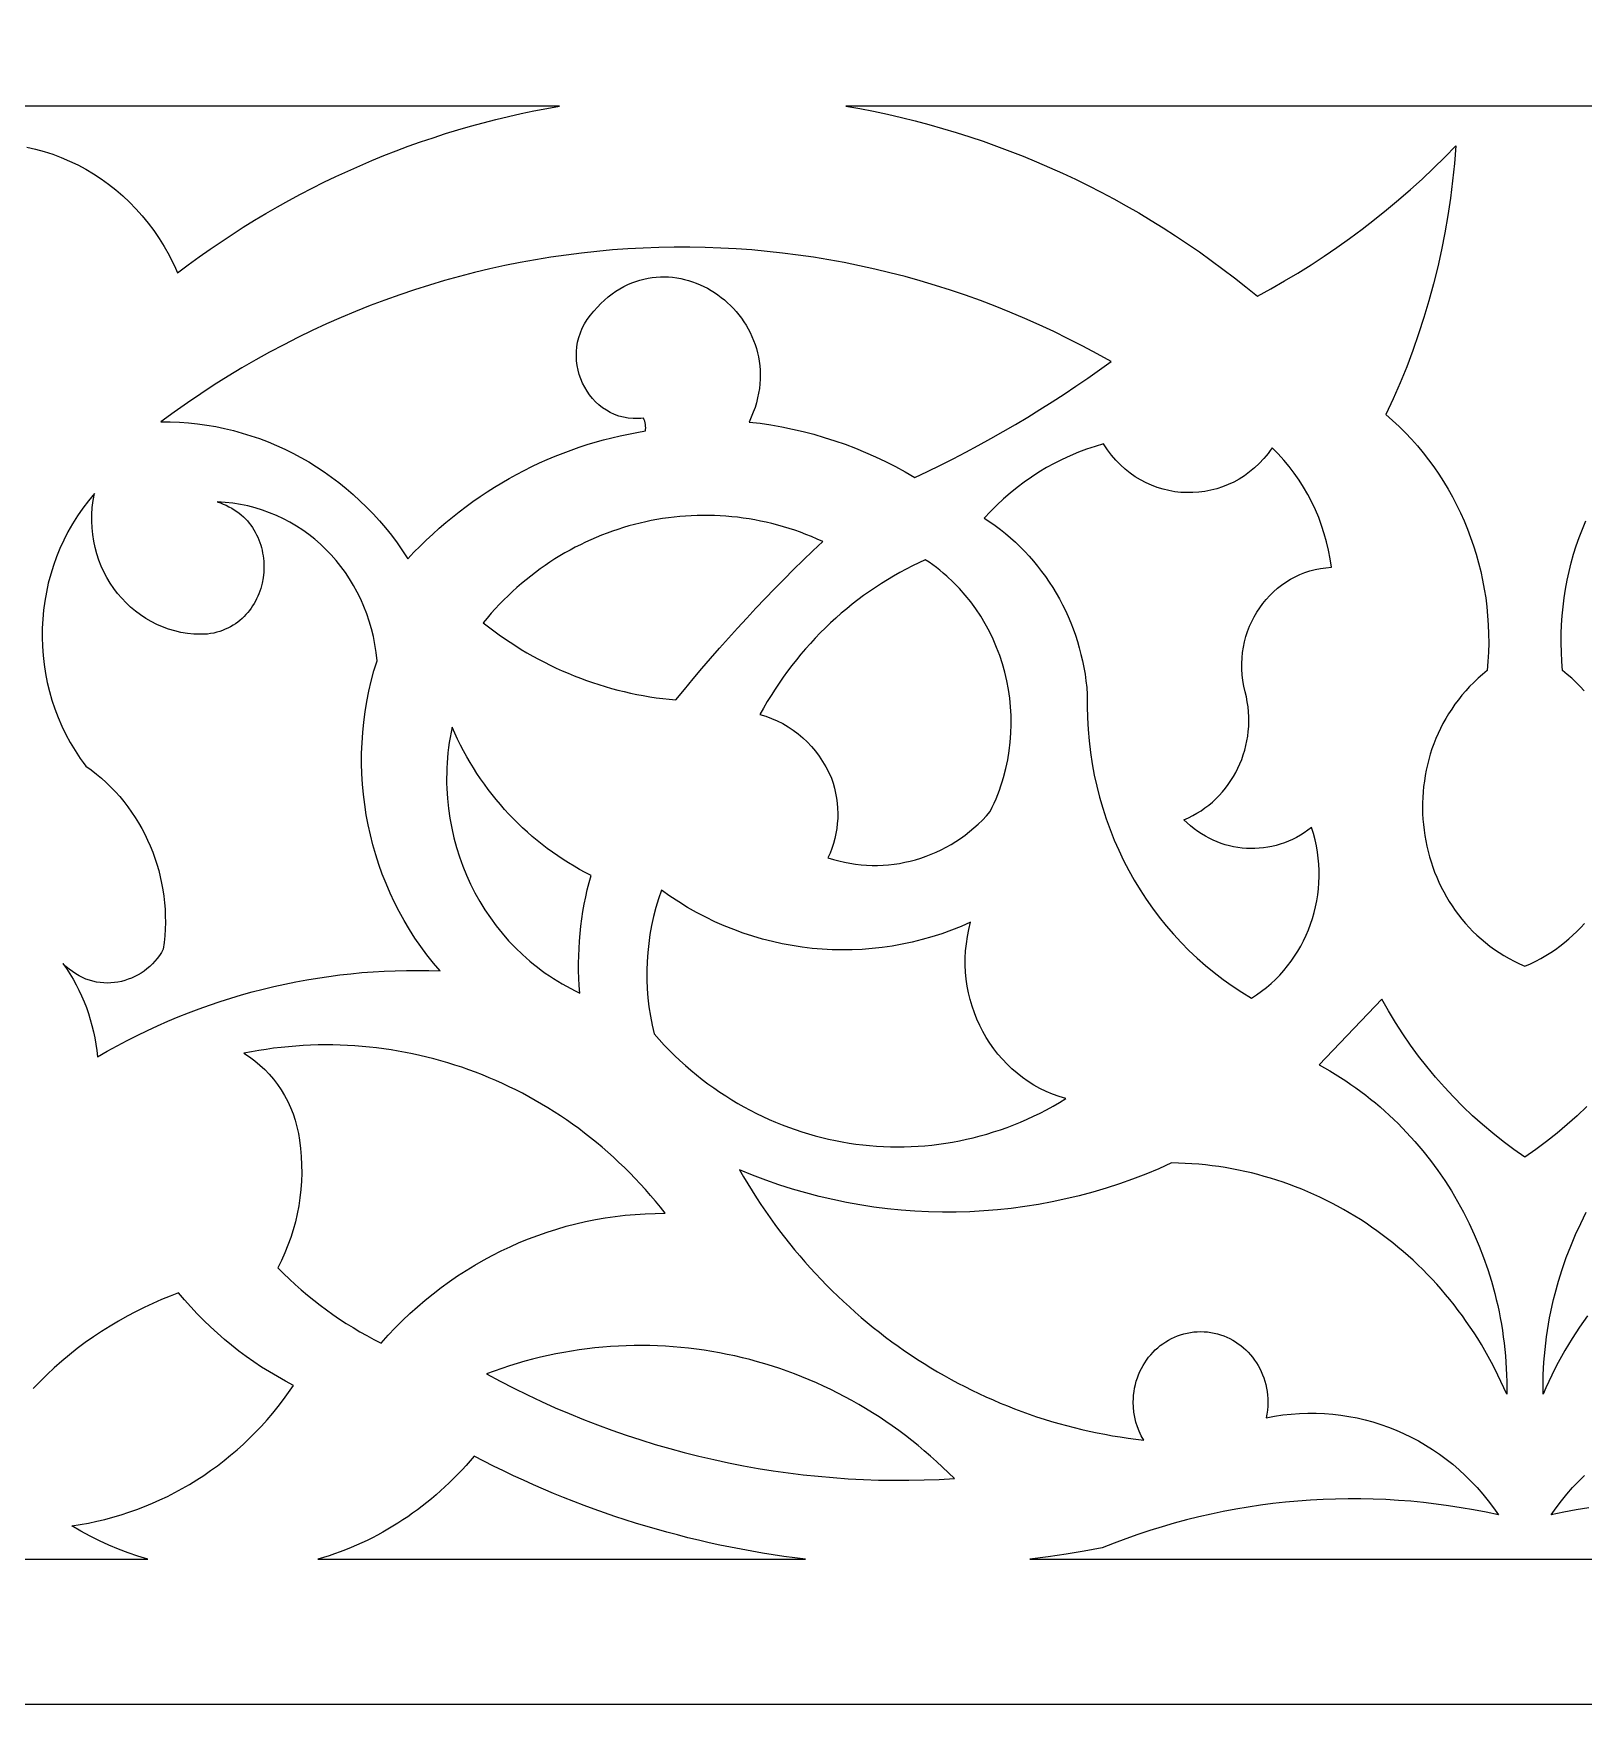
# Model space of a CAD drawing. Extents: x -1429 to -724, y 80 to 630.
# Drawn here: x -1016.9 to -963.6, y 144.7 to 202.2 of the extents above; entities that cross this region are included whole.
import ezdxf

# ---------------------------------------------------------------- set-up
doc = ezdxf.new("R2010")
doc.units = 0
doc.layers.add('LAYER_1', color=18, linetype='CONTINUOUS')

msp = doc.modelspace()

# ---------------------------------------------------------------- linework, layer by layer
at = {"layer": 'LAYER_1'}
for points in [[(-784.299, 144.673), (-1369.299, 144.673), (-1369.299, 569.673), (-994.512, 569.673), (-784.299, 409.912)], [(-994.878, 194.818), (-995.411, 194.809), (-995.943, 194.789), (-996.475, 194.76), (-997.007, 194.722), (-997.538, 194.674), (-998.068, 194.616), (-998.597, 194.549), (-999.125, 194.472), (-999.652, 194.386), (-1000.178, 194.29), (-1000.703, 194.184), (-1001.225, 194.069), (-1001.746, 193.945), (-1002.266, 193.81), (-1002.783, 193.667), (-1003.299, 193.514), (-1003.812, 193.351), (-1004.323, 193.179), (-1004.832, 192.997), (-1005.338, 192.806), (-1005.841, 192.606), (-1006.342, 192.396), (-1006.84, 192.176), (-1007.334, 191.947), (-1007.826, 191.709), (-1008.314, 191.461), (-1008.8, 191.204), (-1009.281, 190.938), (-1009.759, 190.662), (-1010.233, 190.376), (-1010.704, 190.081), (-1011.17, 189.777), (-1011.632, 189.464), (-1012.09, 189.141), (-1012.544, 188.808), (-1012.225, 188.807), (-1011.907, 188.794), (-1011.592, 188.772), (-1011.278, 188.739), (-1010.966, 188.696), (-1010.656, 188.643), (-1010.349, 188.579), (-1010.044, 188.507), (-1009.742, 188.424), (-1009.444, 188.332), (-1009.148, 188.23), (-1008.856, 188.119), (-1008.568, 187.999), (-1008.283, 187.87), (-1008.002, 187.731), (-1007.726, 187.584), (-1007.454, 187.427), (-1007.187, 187.262), (-1006.924, 187.089), (-1006.667, 186.907), (-1006.415, 186.716), (-1006.168, 186.518), (-1005.927, 186.311), (-1005.692, 186.096), (-1005.462, 185.873), (-1005.239, 185.642), (-1005.023, 185.404), (-1004.813, 185.158), (-1004.61, 184.904), (-1004.414, 184.643), (-1004.225, 184.375), (-1004.043, 184.099), (-1003.836, 184.319), (-1003.624, 184.533), (-1003.409, 184.743), (-1003.19, 184.948), (-1002.968, 185.147), (-1002.742, 185.342), (-1002.512, 185.532), (-1002.279, 185.716), (-1002.043, 185.895), (-1001.803, 186.069), (-1001.56, 186.238), (-1001.314, 186.402), (-1001.066, 186.56), (-1000.814, 186.713), (-1000.559, 186.86), (-1000.302, 187.002), (-1000.041, 187.138), (-999.779, 187.269), (-999.513, 187.395), (-999.246, 187.514), (-998.976, 187.628), (-998.703, 187.736), (-998.429, 187.839), (-998.152, 187.935), (-997.873, 188.026), (-997.593, 188.111), (-997.31, 188.19), (-997.026, 188.263), (-996.74, 188.33), (-996.452, 188.39), (-996.163, 188.445), (-995.872, 188.494), (-995.863, 188.55), (-995.859, 188.607), (-995.861, 188.664), (-995.866, 188.72), (-995.877, 188.776), (-995.892, 188.83), (-995.912, 188.883), (-995.937, 188.935), (-996.027, 188.925), (-996.116, 188.92), (-996.291, 188.921), (-996.46, 188.936), (-996.623, 188.965), (-996.781, 189.007), (-996.932, 189.062), (-997.077, 189.128), (-997.214, 189.205), (-997.345, 189.293), (-997.468, 189.39), (-997.583, 189.497), (-997.691, 189.612), (-997.789, 189.734), (-997.879, 189.863), (-997.96, 189.999), (-998.032, 190.14), (-998.093, 190.287), (-998.145, 190.437), (-998.187, 190.591), (-998.217, 190.749), (-998.237, 190.908), (-998.246, 191.069), (-998.243, 191.231), (-998.228, 191.393), (-998.201, 191.554), (-998.161, 191.715), (-998.108, 191.873), (-998.043, 192.029), (-997.963, 192.182), (-997.871, 192.332), (-997.763, 192.476), (-997.642, 192.616), (-997.522, 192.752), (-997.399, 192.879), (-997.274, 192.997), (-997.146, 193.107), (-997.016, 193.208), (-996.884, 193.301), (-996.75, 193.385), (-996.615, 193.461), (-996.478, 193.529), (-996.34, 193.589), (-996.201, 193.641), (-996.061, 193.686), (-995.92, 193.723), (-995.779, 193.753), (-995.638, 193.775), (-995.496, 193.79), (-995.355, 193.799), (-995.214, 193.8), (-995.073, 193.795), (-994.933, 193.783), (-994.794, 193.765), (-994.656, 193.74), (-994.519, 193.709), (-994.384, 193.673), (-994.25, 193.63), (-994.118, 193.582), (-993.988, 193.527), (-993.86, 193.468), (-993.734, 193.403), (-993.611, 193.333), (-993.491, 193.258), (-993.374, 193.177), (-993.26, 193.092), (-993.149, 193.003), (-993.041, 192.908), (-992.938, 192.81), (-992.838, 192.707), (-992.742, 192.6), (-992.651, 192.488), (-992.564, 192.373), (-992.481, 192.255), (-992.404, 192.132), (-992.331, 192.007), (-992.264, 191.877), (-992.202, 191.745), (-992.145, 191.61), (-992.095, 191.471), (-992.05, 191.33), (-992.012, 191.186), (-991.979, 191.04), (-991.954, 190.892), (-991.935, 190.741), (-991.923, 190.588), (-991.918, 190.432), (-991.92, 190.276), (-991.93, 190.117), (-991.948, 189.957), (-991.973, 189.795), (-992.007, 189.632), (-992.048, 189.468), (-992.098, 189.303), (-992.157, 189.137), (-992.225, 188.97), (-992.301, 188.803), (-991.926, 188.758), (-991.552, 188.703), (-991.18, 188.637), (-990.811, 188.562), (-990.443, 188.476), (-990.078, 188.381), (-989.716, 188.275), (-989.356, 188.16), (-988.999, 188.036), (-988.646, 187.901), (-988.296, 187.757), (-987.949, 187.603), (-987.606, 187.44), (-987.267, 187.267), (-986.932, 187.085), (-986.601, 186.893), (-986.158, 187.103), (-985.718, 187.319), (-985.281, 187.54), (-984.846, 187.766), (-984.414, 187.997), (-983.984, 188.233), (-983.557, 188.475), (-983.133, 188.722), (-982.711, 188.974), (-982.293, 189.231), (-981.877, 189.494), (-981.464, 189.761), (-981.054, 190.033), (-980.647, 190.311), (-980.243, 190.593), (-979.842, 190.881), (-980.33, 191.154), (-980.822, 191.416), (-981.317, 191.669), (-981.815, 191.912), (-982.315, 192.146), (-982.819, 192.369), (-983.325, 192.583), (-983.833, 192.786), (-984.344, 192.981), (-984.858, 193.165), (-985.373, 193.339), (-985.89, 193.504), (-986.41, 193.659), (-986.931, 193.804), (-987.454, 193.94), (-987.978, 194.066), (-988.504, 194.182), (-989.031, 194.288), (-989.559, 194.385), (-990.088, 194.471), (-990.618, 194.549), (-991.149, 194.616), (-991.681, 194.674), (-992.213, 194.722), (-992.746, 194.761), (-993.278, 194.79), (-993.811, 194.809), (-994.345, 194.818)], [(-980.397, 187.963), (-980.686, 187.866), (-980.971, 187.76), (-981.252, 187.643), (-981.528, 187.516), (-981.8, 187.379), (-982.067, 187.232), (-982.329, 187.075), (-982.585, 186.91), (-982.836, 186.734), (-983.081, 186.55), (-983.32, 186.356), (-983.552, 186.154), (-983.778, 185.943), (-983.998, 185.723), (-984.21, 185.495), (-984.02, 185.37), (-983.835, 185.24), (-983.654, 185.105), (-983.477, 184.964), (-983.305, 184.818), (-983.138, 184.667), (-982.975, 184.512), (-982.817, 184.351), (-982.664, 184.186), (-982.516, 184.017), (-982.373, 183.843), (-982.235, 183.665), (-982.102, 183.483), (-981.975, 183.298), (-981.852, 183.108), (-981.736, 182.915), (-981.624, 182.718), (-981.518, 182.517), (-981.418, 182.314), (-981.324, 182.107), (-981.235, 181.898), (-981.152, 181.685), (-981.075, 181.47), (-981.004, 181.252), (-980.94, 181.031), (-980.881, 180.809), (-980.828, 180.584), (-980.782, 180.357), (-980.743, 180.128), (-980.709, 179.897), (-980.683, 179.664), (-980.663, 179.43), (-980.668, 179.026), (-980.66, 178.624), (-980.639, 178.225), (-980.605, 177.828), (-980.558, 177.434), (-980.498, 177.043), (-980.426, 176.655), (-980.341, 176.271), (-980.244, 175.892), (-980.135, 175.517), (-980.015, 175.146), (-979.882, 174.78), (-979.738, 174.42), (-979.582, 174.066), (-979.416, 173.717), (-979.238, 173.374), (-979.049, 173.038), (-978.849, 172.709), (-978.639, 172.387), (-978.419, 172.072), (-978.188, 171.765), (-977.947, 171.466), (-977.696, 171.176), (-977.435, 170.894), (-977.165, 170.621), (-976.885, 170.357), (-976.596, 170.102), (-976.298, 169.858), (-975.991, 169.623), (-975.675, 169.399), (-975.351, 169.186), (-975.018, 168.984), (-974.839, 169.099), (-974.667, 169.22), (-974.501, 169.349), (-974.342, 169.484), (-974.189, 169.626), (-974.044, 169.774), (-973.905, 169.927), (-973.773, 170.087), (-973.648, 170.251), (-973.53, 170.42), (-973.42, 170.595), (-973.316, 170.773), (-973.221, 170.956), (-973.133, 171.143), (-973.052, 171.333), (-972.979, 171.526), (-972.914, 171.723), (-972.857, 171.922), (-972.808, 172.124), (-972.767, 172.328), (-972.734, 172.534), (-972.71, 172.742), (-972.694, 172.951), (-972.687, 173.161), (-972.688, 173.372), (-972.698, 173.584), (-972.716, 173.796), (-972.744, 174.008), (-972.78, 174.219), (-972.826, 174.43), (-972.881, 174.64), (-972.945, 174.85), (-973.071, 174.754), (-973.2, 174.665), (-973.332, 174.582), (-973.466, 174.507), (-973.603, 174.439), (-973.741, 174.377), (-973.881, 174.322), (-974.023, 174.274), (-974.167, 174.233), (-974.311, 174.198), (-974.457, 174.17), (-974.603, 174.149), (-974.75, 174.135), (-974.896, 174.127), (-975.044, 174.126), (-975.19, 174.132), (-975.337, 174.144), (-975.483, 174.163), (-975.628, 174.189), (-975.772, 174.221), (-975.915, 174.26), (-976.056, 174.305), (-976.196, 174.357), (-976.334, 174.416), (-976.469, 174.481), (-976.602, 174.553), (-976.733, 174.631), (-976.861, 174.716), (-976.986, 174.807), (-977.108, 174.905), (-977.226, 175.009), (-977.34, 175.12), (-977.186, 175.187), (-977.036, 175.261), (-976.89, 175.342), (-976.75, 175.429), (-976.614, 175.523), (-976.483, 175.622), (-976.358, 175.728), (-976.238, 175.838), (-976.123, 175.954), (-976.014, 176.075), (-975.91, 176.201), (-975.812, 176.331), (-975.72, 176.465), (-975.633, 176.604), (-975.553, 176.746), (-975.479, 176.892), (-975.412, 177.041), (-975.35, 177.194), (-975.296, 177.349), (-975.248, 177.507), (-975.206, 177.667), (-975.172, 177.829), (-975.144, 177.993), (-975.124, 178.159), (-975.111, 178.326), (-975.105, 178.495), (-975.106, 178.664), (-975.116, 178.835), (-975.132, 179.005), (-975.157, 179.176), (-975.189, 179.347), (-975.23, 179.517), (-975.276, 179.714), (-975.311, 179.911), (-975.334, 180.106), (-975.346, 180.301), (-975.348, 180.494), (-975.339, 180.685), (-975.32, 180.874), (-975.291, 181.06), (-975.252, 181.244), (-975.204, 181.424), (-975.147, 181.6), (-975.08, 181.773), (-975.005, 181.941), (-974.921, 182.104), (-974.83, 182.262), (-974.73, 182.414), (-974.622, 182.561), (-974.507, 182.701), (-974.385, 182.835), (-974.256, 182.962), (-974.12, 183.081), (-973.978, 183.193), (-973.83, 183.296), (-973.676, 183.392), (-973.516, 183.478), (-973.35, 183.555), (-973.18, 183.623), (-973.004, 183.681), (-972.824, 183.728), (-972.64, 183.765), (-972.451, 183.791), (-972.259, 183.805), (-972.304, 184.099), (-972.36, 184.391), (-972.429, 184.678), (-972.509, 184.961), (-972.6, 185.24), (-972.702, 185.515), (-972.816, 185.784), (-972.94, 186.048), (-973.075, 186.305), (-973.22, 186.557), (-973.376, 186.802), (-973.542, 187.041), (-973.717, 187.272), (-973.903, 187.495), (-974.098, 187.71), (-974.302, 187.917), (-974.37, 187.819), (-974.441, 187.725), (-974.514, 187.634), (-974.589, 187.546), (-974.745, 187.379), (-974.909, 187.226), (-975.079, 187.085), (-975.256, 186.956), (-975.438, 186.841), (-975.625, 186.738), (-975.817, 186.648), (-976.013, 186.571), (-976.212, 186.506), (-976.414, 186.454), (-976.618, 186.414), (-976.823, 186.388), (-977.03, 186.373), (-977.236, 186.372), (-977.443, 186.383), (-977.648, 186.406), (-977.853, 186.442), (-978.055, 186.491), (-978.254, 186.552), (-978.45, 186.626), (-978.643, 186.712), (-978.831, 186.811), (-979.014, 186.922), (-979.191, 187.046), (-979.362, 187.182), (-979.527, 187.33), (-979.684, 187.491), (-979.833, 187.665), (-979.973, 187.85), (-980.04, 187.948), (-980.105, 188.049)], [(-1014.933, 186.217), (-1015.035, 186.091), (-1015.231, 185.834), (-1015.413, 185.57), (-1015.583, 185.299), (-1015.74, 185.022), (-1015.885, 184.739), (-1016.017, 184.452), (-1016.136, 184.159), (-1016.242, 183.863), (-1016.335, 183.563), (-1016.416, 183.259), (-1016.484, 182.953), (-1016.538, 182.644), (-1016.581, 182.334), (-1016.61, 182.022), (-1016.626, 181.709), (-1016.629, 181.396), (-1016.62, 181.082), (-1016.598, 180.77), (-1016.562, 180.458), (-1016.514, 180.148), (-1016.453, 179.839), (-1016.378, 179.533), (-1016.291, 179.23), (-1016.191, 178.93), (-1016.078, 178.634), (-1015.951, 178.342), (-1015.812, 178.054), (-1015.659, 177.772), (-1015.494, 177.496), (-1015.315, 177.226), (-1015.221, 177.093), (-1015.123, 176.962), (-1014.939, 176.83), (-1014.761, 176.691), (-1014.589, 176.547), (-1014.422, 176.396), (-1014.261, 176.24), (-1014.107, 176.079), (-1013.958, 175.913), (-1013.816, 175.741), (-1013.68, 175.565), (-1013.55, 175.384), (-1013.426, 175.199), (-1013.31, 175.01), (-1013.199, 174.817), (-1013.096, 174.62), (-1012.999, 174.419), (-1012.909, 174.215), (-1012.825, 174.008), (-1012.749, 173.798), (-1012.68, 173.586), (-1012.618, 173.371), (-1012.563, 173.153), (-1012.516, 172.934), (-1012.475, 172.712), (-1012.443, 172.489), (-1012.418, 172.264), (-1012.4, 172.038), (-1012.39, 171.811), (-1012.388, 171.583), (-1012.394, 171.354), (-1012.407, 171.125), (-1012.429, 170.896), (-1012.459, 170.666), (-1012.523, 170.554), (-1012.593, 170.447), (-1012.669, 170.345), (-1012.75, 170.248), (-1012.836, 170.156), (-1012.926, 170.07), (-1013.021, 169.989), (-1013.12, 169.913), (-1013.222, 169.844), (-1013.328, 169.78), (-1013.437, 169.723), (-1013.549, 169.672), (-1013.664, 169.627), (-1013.78, 169.589), (-1013.899, 169.557), (-1014.019, 169.532), (-1014.14, 169.514), (-1014.262, 169.503), (-1014.386, 169.5), (-1014.509, 169.503), (-1014.633, 169.515), (-1014.756, 169.534), (-1014.879, 169.56), (-1015.001, 169.595), (-1015.122, 169.638), (-1015.242, 169.688), (-1015.36, 169.748), (-1015.475, 169.815), (-1015.589, 169.892), (-1015.7, 169.977), (-1015.808, 170.071), (-1015.913, 170.174), (-1015.79, 169.997), (-1015.673, 169.816), (-1015.563, 169.631), (-1015.459, 169.442), (-1015.361, 169.25), (-1015.27, 169.054), (-1015.186, 168.856), (-1015.107, 168.655), (-1015.036, 168.45), (-1014.971, 168.244), (-1014.914, 168.035), (-1014.863, 167.824), (-1014.818, 167.611), (-1014.781, 167.396), (-1014.751, 167.179), (-1014.729, 166.962), (-1014.39, 167.155), (-1014.048, 167.343), (-1013.704, 167.524), (-1013.357, 167.699), (-1013.008, 167.867), (-1012.656, 168.029), (-1012.303, 168.185), (-1011.946, 168.334), (-1011.588, 168.476), (-1011.227, 168.612), (-1010.865, 168.742), (-1010.501, 168.865), (-1010.134, 168.981), (-1009.766, 169.091), (-1009.397, 169.194), (-1009.025, 169.29), (-1008.653, 169.38), (-1008.278, 169.463), (-1007.903, 169.54), (-1007.526, 169.609), (-1007.148, 169.672), (-1006.769, 169.729), (-1006.389, 169.778), (-1006.008, 169.821), (-1005.626, 169.857), (-1005.243, 169.886), (-1004.86, 169.908), (-1004.476, 169.923), (-1004.091, 169.932), (-1003.706, 169.933), (-1003.321, 169.928), (-1002.935, 169.915), (-1003.167, 170.188), (-1003.388, 170.468), (-1003.6, 170.755), (-1003.801, 171.048), (-1003.993, 171.346), (-1004.174, 171.651), (-1004.345, 171.96), (-1004.505, 172.275), (-1004.655, 172.595), (-1004.795, 172.919), (-1004.924, 173.247), (-1005.043, 173.579), (-1005.151, 173.915), (-1005.248, 174.254), (-1005.335, 174.596), (-1005.411, 174.94), (-1005.475, 175.288), (-1005.53, 175.637), (-1005.573, 175.988), (-1005.605, 176.341), (-1005.626, 176.695), (-1005.635, 177.05), (-1005.634, 177.406), (-1005.621, 177.762), (-1005.597, 178.118), (-1005.562, 178.474), (-1005.515, 178.829), (-1005.456, 179.184), (-1005.386, 179.538), (-1005.305, 179.89), (-1005.212, 180.241), (-1005.106, 180.589), (-1005.136, 180.87), (-1005.178, 181.147), (-1005.231, 181.42), (-1005.296, 181.687), (-1005.372, 181.95), (-1005.459, 182.207), (-1005.557, 182.459), (-1005.665, 182.704), (-1005.783, 182.943), (-1005.911, 183.176), (-1006.048, 183.402), (-1006.194, 183.62), (-1006.35, 183.832), (-1006.514, 184.035), (-1006.686, 184.231), (-1006.866, 184.418), (-1007.054, 184.597), (-1007.25, 184.767), (-1007.452, 184.928), (-1007.662, 185.079), (-1007.878, 185.22), (-1008.1, 185.352), (-1008.328, 185.473), (-1008.562, 185.584), (-1008.802, 185.683), (-1009.046, 185.772), (-1009.295, 185.849), (-1009.549, 185.915), (-1009.807, 185.968), (-1010.069, 186.009), (-1010.335, 186.037), (-1010.604, 186.053), (-1010.497, 186.018), (-1010.394, 185.979), (-1010.294, 185.936), (-1010.199, 185.89), (-1010.107, 185.84), (-1010.019, 185.786), (-1009.935, 185.729), (-1009.854, 185.669), (-1009.777, 185.606), (-1009.704, 185.54), (-1009.634, 185.471), (-1009.568, 185.4), (-1009.506, 185.326), (-1009.447, 185.25), (-1009.392, 185.171), (-1009.341, 185.091), (-1009.293, 185.008), (-1009.249, 184.924), (-1009.209, 184.838), (-1009.172, 184.75), (-1009.139, 184.662), (-1009.109, 184.571), (-1009.083, 184.48), (-1009.06, 184.388), (-1009.041, 184.295), (-1009.025, 184.201), (-1009.005, 184.013), (-1008.998, 183.823), (-1009.005, 183.633), (-1009.026, 183.444), (-1009.061, 183.257), (-1009.109, 183.074), (-1009.139, 182.984), (-1009.171, 182.896), (-1009.207, 182.808), (-1009.247, 182.722), (-1009.29, 182.638), (-1009.336, 182.556), (-1009.385, 182.476), (-1009.438, 182.397), (-1009.494, 182.321), (-1009.553, 182.248), (-1009.616, 182.177), (-1009.682, 182.108), (-1009.751, 182.042), (-1009.824, 181.979), (-1009.899, 181.92), (-1009.978, 181.863), (-1010.06, 181.81), (-1010.146, 181.76), (-1010.234, 181.714), (-1010.326, 181.672), (-1010.421, 181.633), (-1010.519, 181.599), (-1010.621, 181.569), (-1010.725, 181.543), (-1010.833, 181.521), (-1010.943, 181.504), (-1011.176, 181.498), (-1011.406, 181.507), (-1011.631, 181.529), (-1011.852, 181.566), (-1012.068, 181.615), (-1012.279, 181.678), (-1012.485, 181.752), (-1012.684, 181.839), (-1012.878, 181.937), (-1013.065, 182.046), (-1013.246, 182.165), (-1013.419, 182.295), (-1013.585, 182.435), (-1013.742, 182.583), (-1013.892, 182.741), (-1014.033, 182.907), (-1014.165, 183.08), (-1014.287, 183.262), (-1014.4, 183.45), (-1014.503, 183.645), (-1014.595, 183.846), (-1014.677, 184.053), (-1014.748, 184.265), (-1014.807, 184.482), (-1014.855, 184.704), (-1014.89, 184.929), (-1014.913, 185.158), (-1014.923, 185.39), (-1014.92, 185.625), (-1014.903, 185.862), (-1014.872, 186.101), (-1014.827, 186.341)], [(-994.094, 185.585), (-994.292, 185.578), (-994.49, 185.566), (-994.687, 185.55), (-994.884, 185.53), (-995.08, 185.506), (-995.276, 185.478), (-995.472, 185.446), (-995.666, 185.41), (-995.86, 185.37), (-996.053, 185.325), (-996.245, 185.277), (-996.436, 185.225), (-996.627, 185.169), (-996.816, 185.11), (-997.004, 185.046), (-997.191, 184.978), (-997.377, 184.906), (-997.561, 184.831), (-997.744, 184.752), (-997.926, 184.668), (-998.106, 184.582), (-998.285, 184.491), (-998.462, 184.396), (-998.638, 184.298), (-998.812, 184.196), (-998.984, 184.09), (-999.154, 183.98), (-999.323, 183.867), (-999.489, 183.749), (-999.654, 183.629), (-999.817, 183.504), (-999.977, 183.376), (-1000.136, 183.244), (-1000.292, 183.109), (-1000.446, 182.969), (-1000.597, 182.827), (-1000.746, 182.68), (-1000.893, 182.53), (-1001.037, 182.377), (-1001.179, 182.22), (-1001.318, 182.059), (-1001.454, 181.895), (-1001.273, 181.753), (-1001.089, 181.615), (-1000.903, 181.481), (-1000.715, 181.35), (-1000.526, 181.223), (-1000.334, 181.099), (-1000.14, 180.979), (-999.945, 180.863), (-999.747, 180.751), (-999.548, 180.642), (-999.347, 180.537), (-999.145, 180.436), (-998.941, 180.339), (-998.735, 180.246), (-998.528, 180.156), (-998.319, 180.07), (-998.109, 179.988), (-997.898, 179.911), (-997.685, 179.836), (-997.471, 179.766), (-997.256, 179.7), (-997.04, 179.638), (-996.822, 179.58), (-996.604, 179.526), (-996.384, 179.476), (-996.164, 179.43), (-995.943, 179.388), (-995.72, 179.35), (-995.497, 179.317), (-995.273, 179.287), (-995.049, 179.262), (-994.824, 179.241), (-994.529, 179.602), (-994.231, 179.961), (-993.93, 180.317), (-993.627, 180.67), (-993.321, 181.021), (-993.012, 181.369), (-992.7, 181.714), (-992.385, 182.056), (-992.068, 182.395), (-991.747, 182.732), (-991.424, 183.066), (-991.099, 183.396), (-990.771, 183.724), (-990.44, 184.049), (-990.106, 184.371), (-989.77, 184.691), (-989.96, 184.777), (-990.152, 184.858), (-990.344, 184.935), (-990.538, 185.008), (-990.732, 185.076), (-990.927, 185.14), (-991.122, 185.2), (-991.318, 185.256), (-991.515, 185.307), (-991.712, 185.353), (-991.909, 185.396), (-992.107, 185.434), (-992.305, 185.468), (-992.504, 185.498), (-992.703, 185.524), (-992.901, 185.545), (-993.1, 185.562), (-993.299, 185.575), (-993.498, 185.584), (-993.697, 185.588), (-993.895, 185.589)], [(-986.461, 183.962), (-986.683, 183.854), (-986.902, 183.742), (-987.118, 183.625), (-987.331, 183.503), (-987.543, 183.378), (-987.751, 183.248), (-987.957, 183.113), (-988.159, 182.975), (-988.36, 182.832), (-988.557, 182.685), (-988.751, 182.534), (-988.942, 182.379), (-989.13, 182.22), (-989.315, 182.058), (-989.497, 181.891), (-989.675, 181.72), (-989.851, 181.546), (-990.023, 181.368), (-990.191, 181.187), (-990.356, 181.001), (-990.518, 180.813), (-990.676, 180.62), (-990.83, 180.425), (-990.981, 180.226), (-991.128, 180.023), (-991.271, 179.817), (-991.41, 179.608), (-991.546, 179.396), (-991.677, 179.181), (-991.804, 178.962), (-991.928, 178.741), (-991.724, 178.68), (-991.526, 178.606), (-991.332, 178.522), (-991.144, 178.426), (-990.963, 178.32), (-990.787, 178.203), (-990.619, 178.077), (-990.457, 177.941), (-990.304, 177.795), (-990.158, 177.64), (-990.02, 177.477), (-989.891, 177.306), (-989.771, 177.126), (-989.661, 176.939), (-989.561, 176.745), (-989.47, 176.544), (-989.413, 176.376), (-989.364, 176.206), (-989.324, 176.035), (-989.293, 175.862), (-989.27, 175.688), (-989.256, 175.513), (-989.251, 175.338), (-989.254, 175.163), (-989.266, 174.988), (-989.286, 174.815), (-989.315, 174.642), (-989.353, 174.471), (-989.399, 174.301), (-989.454, 174.134), (-989.517, 173.97), (-989.589, 173.808), (-989.401, 173.75), (-989.212, 173.699), (-989.023, 173.655), (-988.833, 173.619), (-988.642, 173.59), (-988.451, 173.569), (-988.261, 173.555), (-988.07, 173.547), (-987.88, 173.548), (-987.69, 173.555), (-987.501, 173.569), (-987.313, 173.59), (-987.126, 173.618), (-986.94, 173.653), (-986.755, 173.695), (-986.573, 173.743), (-986.391, 173.799), (-986.212, 173.861), (-986.035, 173.929), (-985.86, 174.005), (-985.687, 174.086), (-985.517, 174.175), (-985.35, 174.269), (-985.186, 174.37), (-985.025, 174.478), (-984.868, 174.591), (-984.714, 174.711), (-984.563, 174.837), (-984.417, 174.969), (-984.274, 175.108), (-984.136, 175.252), (-984.002, 175.402), (-983.932, 175.546), (-983.866, 175.691), (-983.804, 175.836), (-983.745, 175.983), (-983.69, 176.131), (-983.638, 176.279), (-983.59, 176.428), (-983.545, 176.577), (-983.467, 176.878), (-983.403, 177.18), (-983.352, 177.484), (-983.315, 177.788), (-983.292, 178.093), (-983.283, 178.398), (-983.287, 178.702), (-983.304, 179.004), (-983.334, 179.305), (-983.377, 179.604), (-983.433, 179.901), (-983.502, 180.194), (-983.584, 180.484), (-983.678, 180.769), (-983.784, 181.05), (-983.903, 181.326), (-984.034, 181.597), (-984.177, 181.861), (-984.331, 182.119), (-984.498, 182.37), (-984.676, 182.613), (-984.866, 182.848), (-985.067, 183.075), (-985.279, 183.293), (-985.502, 183.501), (-985.618, 183.602), (-985.737, 183.7), (-985.858, 183.795), (-985.982, 183.888), (-986.109, 183.978), (-986.238, 184.065)], [(-1002.558, 178.129), (-1002.59, 177.952), (-1002.618, 177.776), (-1002.643, 177.6), (-1002.663, 177.423), (-1002.68, 177.247), (-1002.693, 177.071), (-1002.703, 176.896), (-1002.708, 176.721), (-1002.71, 176.546), (-1002.709, 176.371), (-1002.704, 176.197), (-1002.695, 176.024), (-1002.683, 175.851), (-1002.648, 175.508), (-1002.599, 175.167), (-1002.536, 174.83), (-1002.46, 174.497), (-1002.371, 174.168), (-1002.269, 173.844), (-1002.154, 173.524), (-1002.026, 173.211), (-1001.886, 172.904), (-1001.734, 172.603), (-1001.57, 172.309), (-1001.394, 172.022), (-1001.206, 171.743), (-1001.007, 171.472), (-1000.797, 171.21), (-1000.576, 170.957), (-1000.344, 170.713), (-1000.102, 170.479), (-999.849, 170.256), (-999.719, 170.148), (-999.587, 170.043), (-999.452, 169.941), (-999.314, 169.842), (-999.174, 169.745), (-999.031, 169.652), (-998.887, 169.561), (-998.74, 169.474), (-998.59, 169.39), (-998.438, 169.308), (-998.284, 169.231), (-998.128, 169.156), (-998.147, 169.412), (-998.159, 169.667), (-998.167, 169.923), (-998.168, 170.179), (-998.164, 170.435), (-998.154, 170.69), (-998.138, 170.945), (-998.117, 171.199), (-998.09, 171.453), (-998.057, 171.706), (-998.019, 171.958), (-997.975, 172.21), (-997.925, 172.46), (-997.87, 172.709), (-997.809, 172.958), (-997.742, 173.204), (-997.94, 173.305), (-998.135, 173.41), (-998.327, 173.52), (-998.516, 173.634), (-998.703, 173.751), (-998.887, 173.874), (-999.069, 174), (-999.247, 174.13), (-999.422, 174.264), (-999.595, 174.402), (-999.764, 174.544), (-999.931, 174.69), (-1000.094, 174.839), (-1000.254, 174.992), (-1000.411, 175.149), (-1000.564, 175.309), (-1000.714, 175.472), (-1000.861, 175.639), (-1001.004, 175.81), (-1001.143, 175.984), (-1001.279, 176.161), (-1001.412, 176.341), (-1001.54, 176.524), (-1001.665, 176.71), (-1001.786, 176.9), (-1001.904, 177.092), (-1002.017, 177.287), (-1002.126, 177.485), (-1002.232, 177.686), (-1002.333, 177.89), (-1002.43, 178.096), (-1002.523, 178.305)], [(-995.421, 172.396), (-995.511, 172.094), (-995.589, 171.79), (-995.657, 171.484), (-995.712, 171.175), (-995.757, 170.865), (-995.79, 170.554), (-995.811, 170.241), (-995.821, 169.928), (-995.82, 169.615), (-995.807, 169.301), (-995.783, 168.988), (-995.747, 168.676), (-995.7, 168.365), (-995.641, 168.055), (-995.571, 167.747), (-995.399, 167.554), (-995.224, 167.366), (-995.046, 167.183), (-994.865, 167.004), (-994.681, 166.83), (-994.493, 166.661), (-994.303, 166.497), (-994.111, 166.337), (-993.915, 166.183), (-993.717, 166.033), (-993.516, 165.888), (-993.313, 165.748), (-993.108, 165.613), (-992.9, 165.483), (-992.69, 165.358), (-992.478, 165.238), (-992.264, 165.122), (-992.048, 165.012), (-991.83, 164.907), (-991.61, 164.806), (-991.389, 164.711), (-991.166, 164.62), (-990.941, 164.535), (-990.715, 164.455), (-990.488, 164.379), (-990.259, 164.309), (-990.029, 164.244), (-989.798, 164.184), (-989.566, 164.129), (-989.332, 164.079), (-989.098, 164.035), (-988.863, 163.995), (-988.628, 163.961), (-988.391, 163.931), (-988.154, 163.907), (-987.917, 163.889), (-987.679, 163.875), (-987.441, 163.866), (-987.203, 163.863), (-986.964, 163.865), (-986.726, 163.873), (-986.487, 163.885), (-986.249, 163.903), (-986.01, 163.926), (-985.772, 163.955), (-985.535, 163.988), (-985.297, 164.027), (-985.06, 164.072), (-984.824, 164.122), (-984.588, 164.177), (-984.353, 164.237), (-984.119, 164.303), (-983.886, 164.375), (-983.654, 164.452), (-983.423, 164.534), (-983.193, 164.622), (-982.964, 164.715), (-982.737, 164.813), (-982.51, 164.917), (-982.286, 165.027), (-982.063, 165.142), (-981.841, 165.263), (-981.622, 165.389), (-981.404, 165.521), (-981.637, 165.592), (-981.864, 165.676), (-982.084, 165.77), (-982.298, 165.875), (-982.504, 165.991), (-982.704, 166.116), (-982.896, 166.251), (-983.08, 166.396), (-983.257, 166.549), (-983.426, 166.71), (-983.586, 166.88), (-983.738, 167.057), (-983.882, 167.241), (-984.016, 167.432), (-984.142, 167.63), (-984.258, 167.833), (-984.365, 168.043), (-984.461, 168.257), (-984.549, 168.477), (-984.625, 168.701), (-984.692, 168.929), (-984.748, 169.16), (-984.793, 169.395), (-984.827, 169.633), (-984.85, 169.873), (-984.862, 170.116), (-984.862, 170.36), (-984.85, 170.606), (-984.826, 170.852), (-984.79, 171.099), (-984.742, 171.346), (-984.68, 171.593), (-985.009, 171.45), (-985.341, 171.318), (-985.675, 171.198), (-986.011, 171.09), (-986.35, 170.993), (-986.69, 170.909), (-987.032, 170.835), (-987.375, 170.773), (-987.719, 170.723), (-988.065, 170.685), (-988.41, 170.657), (-988.756, 170.642), (-989.102, 170.638), (-989.447, 170.645), (-989.792, 170.663), (-990.136, 170.693), (-990.48, 170.734), (-990.821, 170.787), (-991.162, 170.851), (-991.5, 170.926), (-991.836, 171.012), (-992.17, 171.11), (-992.501, 171.218), (-992.83, 171.338), (-993.155, 171.469), (-993.476, 171.611), (-993.795, 171.764), (-994.109, 171.928), (-994.418, 172.103), (-994.724, 172.289), (-995.025, 172.486), (-995.32, 172.694)], [(-1007.136, 167.368), (-1007.391, 167.36), (-1007.645, 167.348), (-1007.899, 167.331), (-1008.154, 167.31), (-1008.409, 167.283), (-1008.664, 167.253), (-1008.919, 167.217), (-1009.173, 167.177), (-1009.428, 167.133), (-1009.683, 167.083), (-1009.492, 166.959), (-1009.309, 166.824), (-1009.135, 166.679), (-1008.969, 166.524), (-1008.813, 166.36), (-1008.666, 166.188), (-1008.528, 166.008), (-1008.401, 165.82), (-1008.284, 165.625), (-1008.177, 165.423), (-1008.081, 165.214), (-1007.996, 165), (-1007.923, 164.781), (-1007.862, 164.556), (-1007.812, 164.328), (-1007.775, 164.095), (-1007.739, 163.811), (-1007.714, 163.528), (-1007.7, 163.244), (-1007.697, 162.96), (-1007.706, 162.677), (-1007.726, 162.395), (-1007.757, 162.114), (-1007.798, 161.835), (-1007.851, 161.558), (-1007.914, 161.283), (-1007.989, 161.011), (-1008.073, 160.742), (-1008.169, 160.477), (-1008.275, 160.215), (-1008.392, 159.958), (-1008.519, 159.705), (-1008.322, 159.507), (-1008.122, 159.314), (-1007.918, 159.126), (-1007.711, 158.942), (-1007.5, 158.762), (-1007.285, 158.588), (-1007.067, 158.418), (-1006.846, 158.253), (-1006.622, 158.093), (-1006.394, 157.938), (-1006.163, 157.788), (-1005.93, 157.643), (-1005.693, 157.503), (-1005.453, 157.368), (-1005.211, 157.239), (-1004.966, 157.114), (-1004.727, 157.379), (-1004.482, 157.637), (-1004.232, 157.887), (-1003.976, 158.129), (-1003.714, 158.364), (-1003.447, 158.592), (-1003.175, 158.811), (-1002.898, 159.023), (-1002.617, 159.227), (-1002.331, 159.423), (-1002.04, 159.611), (-1001.745, 159.791), (-1001.446, 159.963), (-1001.143, 160.126), (-1000.836, 160.282), (-1000.525, 160.428), (-1000.211, 160.567), (-999.894, 160.697), (-999.573, 160.818), (-999.249, 160.93), (-998.923, 161.034), (-998.594, 161.129), (-998.262, 161.215), (-997.928, 161.292), (-997.591, 161.36), (-997.253, 161.419), (-996.913, 161.469), (-996.571, 161.51), (-996.227, 161.541), (-995.882, 161.563), (-995.535, 161.575), (-995.188, 161.578), (-995.353, 161.787), (-995.522, 161.992), (-995.693, 162.194), (-995.868, 162.392), (-996.045, 162.587), (-996.225, 162.778), (-996.408, 162.966), (-996.593, 163.15), (-996.781, 163.33), (-996.971, 163.507), (-997.164, 163.68), (-997.36, 163.849), (-997.558, 164.015), (-997.758, 164.177), (-997.961, 164.335), (-998.166, 164.489), (-998.373, 164.64), (-998.582, 164.787), (-998.794, 164.93), (-999.007, 165.069), (-999.223, 165.204), (-999.44, 165.335), (-999.66, 165.462), (-999.881, 165.586), (-1000.104, 165.705), (-1000.329, 165.821), (-1000.555, 165.932), (-1000.784, 166.04), (-1001.013, 166.144), (-1001.245, 166.243), (-1001.478, 166.338), (-1001.712, 166.43), (-1001.948, 166.517), (-1002.185, 166.6), (-1002.424, 166.679), (-1002.663, 166.754), (-1002.904, 166.825), (-1003.146, 166.891), (-1003.39, 166.953), (-1003.634, 167.011), (-1003.879, 167.065), (-1004.125, 167.115), (-1004.372, 167.16), (-1004.62, 167.201), (-1004.869, 167.237), (-1005.119, 167.269), (-1005.369, 167.297), (-1005.62, 167.321), (-1005.872, 167.34), (-1006.124, 167.354), (-1006.376, 167.364), (-1006.629, 167.37), (-1006.883, 167.371)], [(-996.259, 157.025), (-996.528, 157.019), (-996.797, 157.008), (-997.067, 156.992), (-997.336, 156.971), (-997.606, 156.944), (-997.875, 156.913), (-998.144, 156.877), (-998.413, 156.836), (-998.682, 156.79), (-998.95, 156.739), (-999.218, 156.683), (-999.485, 156.622), (-999.752, 156.556), (-1000.018, 156.485), (-1000.283, 156.409), (-1000.548, 156.327), (-1000.812, 156.241), (-1001.075, 156.149), (-1001.337, 156.052), (-1000.87, 155.802), (-1000.401, 155.561), (-999.927, 155.329), (-999.451, 155.105), (-998.971, 154.889), (-998.488, 154.683), (-998.003, 154.485), (-997.514, 154.296), (-997.023, 154.115), (-996.53, 153.944), (-996.033, 153.781), (-995.535, 153.627), (-995.034, 153.482), (-994.531, 153.346), (-994.026, 153.219), (-993.519, 153.101), (-993.01, 152.992), (-992.5, 152.892), (-991.988, 152.8), (-991.474, 152.718), (-990.959, 152.645), (-990.443, 152.581), (-989.926, 152.527), (-989.407, 152.481), (-988.888, 152.445), (-988.368, 152.417), (-987.847, 152.399), (-987.325, 152.39), (-986.803, 152.391), (-986.281, 152.401), (-985.758, 152.42), (-985.235, 152.448), (-985.437, 152.649), (-985.641, 152.845), (-985.849, 153.037), (-986.059, 153.225), (-986.272, 153.408), (-986.487, 153.587), (-986.705, 153.762), (-986.925, 153.932), (-987.148, 154.098), (-987.373, 154.259), (-987.6, 154.416), (-987.83, 154.569), (-988.061, 154.717), (-988.295, 154.86), (-988.531, 155), (-988.769, 155.134), (-989.009, 155.264), (-989.25, 155.39), (-989.494, 155.511), (-989.739, 155.628), (-989.986, 155.74), (-990.234, 155.847), (-990.485, 155.95), (-990.736, 156.048), (-990.989, 156.142), (-991.243, 156.231), (-991.499, 156.315), (-991.756, 156.395), (-992.014, 156.47), (-992.274, 156.541), (-992.534, 156.606), (-992.795, 156.667), (-993.058, 156.723), (-993.321, 156.775), (-993.585, 156.822), (-993.85, 156.864), (-994.115, 156.901), (-994.382, 156.933), (-994.648, 156.961), (-994.916, 156.984), (-995.184, 157.002), (-995.452, 157.015), (-995.721, 157.023), (-995.989, 157.027)], [(-1001.903, 153.06), (-1002.041, 152.902), (-1002.181, 152.748), (-1002.324, 152.597), (-1002.47, 152.449), (-1002.618, 152.304), (-1002.768, 152.162), (-1002.92, 152.023), (-1003.074, 151.887), (-1003.231, 151.754), (-1003.39, 151.624), (-1003.551, 151.498), (-1003.714, 151.375), (-1003.879, 151.255), (-1004.046, 151.138), (-1004.215, 151.024), (-1004.386, 150.914), (-1004.558, 150.807), (-1004.733, 150.704), (-1004.909, 150.604), (-1005.086, 150.507), (-1005.266, 150.414), (-1005.447, 150.324), (-1005.629, 150.237), (-1005.813, 150.154), (-1005.999, 150.075), (-1006.186, 149.999), (-1006.374, 149.927), (-1006.564, 149.858), (-1006.755, 149.793), (-1006.947, 149.731), (-1007.14, 149.673), (-990.361, 149.673), (-990.732, 149.719), (-991.103, 149.77), (-991.473, 149.825), (-991.842, 149.884), (-992.211, 149.947), (-992.579, 150.015), (-992.946, 150.086), (-993.312, 150.162), (-993.677, 150.242), (-994.042, 150.327), (-994.405, 150.415), (-994.768, 150.508), (-995.13, 150.604), (-995.49, 150.705), (-995.85, 150.81), (-996.208, 150.919), (-996.565, 151.033), (-996.921, 151.15), (-997.276, 151.272), (-997.63, 151.397), (-997.982, 151.527), (-998.334, 151.661), (-998.683, 151.798), (-999.032, 151.94), (-999.379, 152.086), (-999.725, 152.236), (-1000.069, 152.39), (-1000.412, 152.548), (-1000.753, 152.71), (-1001.093, 152.876), (-1001.431, 153.046), (-1001.767, 153.22)]]:
    msp.add_lwpolyline(points, close=True, dxfattribs=at)
for points in [[(-1017.159, 198.263), (-1016.856, 198.193), (-1016.557, 198.109), (-1016.262, 198.013), (-1015.971, 197.903), (-1015.685, 197.781), (-1015.405, 197.646), (-1015.13, 197.498), (-1014.861, 197.338), (-1014.599, 197.167), (-1014.344, 196.983), (-1014.096, 196.788), (-1013.856, 196.582), (-1013.624, 196.365), (-1013.401, 196.136), (-1013.186, 195.897), (-1012.981, 195.647), (-1012.786, 195.387), (-1012.6, 195.117), (-1012.425, 194.837), (-1012.261, 194.547), (-1012.184, 194.398), (-1012.109, 194.247), (-1012.037, 194.094), (-1011.968, 193.938), (-1011.599, 194.214), (-1011.228, 194.484), (-1010.852, 194.748), (-1010.474, 195.006), (-1010.092, 195.258), (-1009.707, 195.504), (-1009.319, 195.743), (-1008.928, 195.977), (-1008.535, 196.204), (-1008.138, 196.425), (-1007.738, 196.64), (-1007.336, 196.849), (-1006.931, 197.051), (-1006.524, 197.247), (-1006.114, 197.437), (-1005.701, 197.62), (-1005.286, 197.797), (-1004.869, 197.968), (-1004.45, 198.132), (-1004.028, 198.29), (-1003.604, 198.441), (-1003.178, 198.586), (-1002.751, 198.725), (-1002.321, 198.856), (-1001.889, 198.982), (-1001.456, 199.1), (-1001.021, 199.213), (-1000.584, 199.318), (-1000.146, 199.417), (-999.706, 199.509), (-999.265, 199.594), (-998.822, 199.673), (-1043.582, 199.673)], [(-942.232, 199.673), (-988.977, 199.673), (-988.496, 199.587), (-988.016, 199.494), (-987.538, 199.392), (-987.061, 199.282), (-986.587, 199.165), (-986.114, 199.04), (-985.644, 198.907), (-985.175, 198.766), (-984.709, 198.617), (-984.245, 198.461), (-983.784, 198.297), (-983.325, 198.125), (-982.869, 197.946), (-982.416, 197.759), (-981.965, 197.565), (-981.517, 197.363), (-981.072, 197.153), (-980.63, 196.936), (-980.192, 196.712), (-979.756, 196.48), (-979.324, 196.241), (-978.895, 195.995), (-978.47, 195.741), (-978.048, 195.48), (-977.63, 195.212), (-977.215, 194.937), (-976.805, 194.654), (-976.398, 194.364), (-975.995, 194.067), (-975.597, 193.763), (-975.203, 193.452), (-974.812, 193.134), (-974.343, 193.39), (-973.878, 193.655), (-973.419, 193.929), (-972.965, 194.213), (-972.517, 194.505), (-972.074, 194.807), (-971.638, 195.118), (-971.207, 195.437), (-970.782, 195.765), (-970.363, 196.102), (-969.95, 196.448), (-969.544, 196.802), (-969.144, 197.164), (-968.751, 197.535), (-968.365, 197.914), (-967.986, 198.301), (-968.032, 197.698), (-968.093, 197.098), (-968.168, 196.5), (-968.257, 195.905), (-968.36, 195.313), (-968.476, 194.723), (-968.606, 194.137), (-968.75, 193.555), (-968.908, 192.977), (-969.079, 192.402), (-969.264, 191.833), (-969.462, 191.267), (-969.673, 190.707), (-969.898, 190.152), (-970.136, 189.603), (-970.387, 189.059), (-970.156, 188.856), (-969.932, 188.647), (-969.715, 188.43), (-969.505, 188.208), (-969.302, 187.979), (-969.107, 187.744), (-968.92, 187.504), (-968.74, 187.258), (-968.567, 187.007), (-968.403, 186.751), (-968.246, 186.49), (-968.097, 186.225), (-967.956, 185.955), (-967.823, 185.68), (-967.698, 185.402), (-967.582, 185.12), (-967.473, 184.834), (-967.374, 184.545), (-967.282, 184.252), (-967.199, 183.957), (-967.125, 183.659), (-967.06, 183.358), (-967.003, 183.054), (-966.955, 182.749), (-966.916, 182.442), (-966.887, 182.133), (-966.866, 181.822), (-966.854, 181.51), (-966.852, 181.197), (-966.859, 180.883), (-966.876, 180.568), (-966.902, 180.253), (-967.063, 180.12), (-967.217, 179.984), (-967.365, 179.844), (-967.507, 179.7), (-967.643, 179.552), (-967.773, 179.401), (-967.896, 179.246), (-968.014, 179.089), (-968.125, 178.928), (-968.231, 178.764), (-968.33, 178.598), (-968.424, 178.429), (-968.512, 178.258), (-968.594, 178.085), (-968.669, 177.909), (-968.739, 177.732), (-968.803, 177.553), (-968.862, 177.372), (-968.914, 177.19), (-968.961, 177.006), (-969.002, 176.822), (-969.037, 176.636), (-969.066, 176.45), (-969.09, 176.263), (-969.108, 176.076), (-969.12, 175.888), (-969.127, 175.7), (-969.128, 175.512), (-969.124, 175.324), (-969.114, 175.137), (-969.098, 174.95), (-969.077, 174.764), (-969.05, 174.578), (-969.018, 174.393), (-968.98, 174.21), (-968.937, 174.028), (-968.889, 173.847), (-968.835, 173.668), (-968.775, 173.49), (-968.711, 173.315), (-968.641, 173.141), (-968.565, 172.97), (-968.485, 172.801), (-968.399, 172.634), (-968.308, 172.471), (-968.211, 172.31), (-968.11, 172.152), (-968.003, 171.997), (-967.891, 171.846), (-967.774, 171.698), (-967.652, 171.553), (-967.524, 171.413), (-967.392, 171.276), (-967.254, 171.144), (-967.112, 171.016), (-966.964, 170.892), (-966.812, 170.773), (-966.654, 170.659), (-966.492, 170.549), (-966.325, 170.445), (-966.152, 170.345), (-965.975, 170.252), (-965.793, 170.163), (-965.605, 170.081), (-965.417, 170.163), (-965.235, 170.252), (-965.057, 170.345), (-964.885, 170.445), (-964.718, 170.549), (-964.555, 170.659), (-964.398, 170.773), (-964.245, 170.892), (-964.098, 171.016), (-963.955, 171.144), (-963.818, 171.276), (-963.686, 171.413), (-963.558, 171.553)], [(-963.567, 179.552), (-963.703, 179.7), (-963.845, 179.844), (-963.993, 179.984), (-964.147, 180.12), (-964.308, 180.253), (-964.334, 180.568), (-964.35, 180.883), (-964.358, 181.197), (-964.355, 181.51), (-964.344, 181.822), (-964.323, 182.133), (-964.293, 182.442), (-964.255, 182.749), (-964.207, 183.054), (-964.15, 183.358), (-964.085, 183.659), (-964.01, 183.957), (-963.928, 184.252), (-963.836, 184.545), (-963.736, 184.834), (-963.628, 185.12), (-963.512, 185.402)], [(-963.472, 165.253), (-963.806, 164.935), (-964.148, 164.628), (-964.499, 164.331), (-964.859, 164.045), (-965.227, 163.77), (-965.603, 163.505), (-965.604, 163.505), (-965.605, 163.505), (-965.606, 163.505), (-965.607, 163.505), (-965.983, 163.77), (-966.351, 164.045), (-966.711, 164.331), (-967.062, 164.628), (-967.404, 164.935), (-967.738, 165.253), (-968.062, 165.581), (-968.377, 165.918), (-968.682, 166.266), (-968.977, 166.622), (-969.263, 166.988), (-969.538, 167.363), (-969.803, 167.746), (-970.057, 168.139), (-970.301, 168.539), (-970.533, 168.947), (-972.689, 166.684), (-972.501, 166.58), (-972.315, 166.473), (-972.132, 166.363), (-971.951, 166.25), (-971.773, 166.133), (-971.597, 166.014), (-971.423, 165.891), (-971.251, 165.766), (-971.082, 165.637), (-970.916, 165.506), (-970.752, 165.372), (-970.59, 165.235), (-970.431, 165.096), (-970.275, 164.954), (-970.121, 164.809), (-969.969, 164.662), (-969.675, 164.359), (-969.391, 164.047), (-969.117, 163.725), (-968.855, 163.393), (-968.604, 163.053), (-968.365, 162.704), (-968.137, 162.348), (-967.921, 161.983), (-967.717, 161.61), (-967.526, 161.231), (-967.346, 160.844), (-967.18, 160.451), (-967.026, 160.052), (-966.885, 159.647), (-966.757, 159.237), (-966.642, 158.821), (-966.59, 158.611), (-966.542, 158.4), (-966.496, 158.188), (-966.454, 157.975), (-966.416, 157.761), (-966.381, 157.546), (-966.35, 157.33), (-966.322, 157.112), (-966.298, 156.895), (-966.277, 156.676), (-966.261, 156.456), (-966.247, 156.236), (-966.238, 156.015), (-966.232, 155.793), (-966.23, 155.571), (-966.231, 155.348), (-966.328, 155.572), (-966.429, 155.793), (-966.533, 156.011), (-966.64, 156.227), (-966.751, 156.44), (-966.866, 156.651), (-966.983, 156.859), (-967.104, 157.064), (-967.229, 157.267), (-967.356, 157.467), (-967.487, 157.664), (-967.621, 157.858), (-967.758, 158.05), (-967.898, 158.238), (-968.041, 158.424), (-968.187, 158.607), (-968.335, 158.786), (-968.487, 158.963), (-968.641, 159.137), (-968.799, 159.307), (-968.959, 159.475), (-969.121, 159.639), (-969.286, 159.801), (-969.454, 159.959), (-969.625, 160.114), (-969.797, 160.265), (-969.973, 160.414), (-970.15, 160.559), (-970.33, 160.7), (-970.513, 160.839), (-970.697, 160.974), (-970.884, 161.105), (-971.073, 161.233), (-971.264, 161.358), (-971.458, 161.479), (-971.653, 161.596), (-971.85, 161.71), (-972.049, 161.82), (-972.25, 161.926), (-972.453, 162.029), (-972.658, 162.128), (-972.864, 162.224), (-973.073, 162.315), (-973.283, 162.403), (-973.494, 162.487), (-973.707, 162.567), (-973.922, 162.643), (-974.138, 162.715), (-974.356, 162.784), (-974.575, 162.848), (-974.795, 162.908), (-975.017, 162.964), (-975.239, 163.016), (-975.464, 163.064), (-975.689, 163.108), (-975.915, 163.147), (-976.143, 163.182), (-976.371, 163.213), (-976.601, 163.24), (-976.831, 163.263), (-977.063, 163.281), (-977.295, 163.294), (-977.528, 163.304), (-977.762, 163.309), (-978.207, 163.111), (-978.655, 162.926), (-979.107, 162.753), (-979.561, 162.592), (-980.019, 162.443), (-980.479, 162.307), (-980.942, 162.183), (-981.406, 162.071), (-981.873, 161.971), (-982.341, 161.884), (-982.811, 161.809), (-983.282, 161.746), (-983.754, 161.695), (-984.227, 161.657), (-984.701, 161.631), (-985.175, 161.617), (-985.649, 161.616), (-986.124, 161.626), (-986.597, 161.65), (-987.071, 161.685), (-987.544, 161.733), (-988.015, 161.793), (-988.486, 161.865), (-988.955, 161.95), (-989.423, 162.047), (-989.889, 162.156), (-990.353, 162.277), (-990.814, 162.411), (-991.274, 162.558), (-991.73, 162.716), (-992.184, 162.887), (-992.634, 163.07), (-992.493, 162.827), (-992.348, 162.585), (-992.201, 162.347), (-992.05, 162.111), (-991.896, 161.878), (-991.74, 161.648), (-991.58, 161.42), (-991.417, 161.196), (-991.252, 160.974), (-991.083, 160.755), (-990.912, 160.538), (-990.738, 160.325), (-990.561, 160.114), (-990.382, 159.907), (-990.2, 159.702), (-990.015, 159.5), (-989.827, 159.302), (-989.637, 159.106), (-989.445, 158.913), (-989.25, 158.724), (-989.052, 158.537), (-988.852, 158.354), (-988.65, 158.174), (-988.445, 157.997), (-988.238, 157.823), (-988.029, 157.652), (-987.817, 157.484), (-987.603, 157.32), (-987.387, 157.159), (-987.169, 157.002), (-986.949, 156.847), (-986.726, 156.696), (-986.502, 156.549), (-986.275, 156.404), (-986.047, 156.264), (-985.817, 156.126), (-985.584, 155.992), (-985.35, 155.862), (-985.114, 155.735), (-984.876, 155.612), (-984.637, 155.492), (-984.396, 155.376), (-984.153, 155.263), (-983.908, 155.154), (-983.662, 155.049), (-983.414, 154.947), (-983.165, 154.849), (-982.914, 154.755), (-982.662, 154.665), (-982.408, 154.578), (-982.153, 154.495), (-981.896, 154.416), (-981.638, 154.341), (-981.379, 154.27), (-981.119, 154.202), (-980.857, 154.139), (-980.594, 154.079), (-980.33, 154.023), (-980.065, 153.972), (-979.799, 153.924), (-979.531, 153.88), (-979.263, 153.841), (-978.994, 153.805), (-978.724, 153.774), (-978.806, 153.922), (-978.878, 154.075), (-978.939, 154.233), (-978.99, 154.395), (-979.03, 154.561), (-979.059, 154.73), (-979.076, 154.901), (-979.082, 155.074), (-979.079, 155.199), (-979.07, 155.322), (-979.055, 155.444), (-979.035, 155.564), (-979.009, 155.681), (-978.978, 155.797), (-978.941, 155.91), (-978.9, 156.02), (-978.854, 156.128), (-978.802, 156.233), (-978.747, 156.335), (-978.686, 156.434), (-978.622, 156.529), (-978.553, 156.621), (-978.48, 156.709), (-978.403, 156.794), (-978.323, 156.874), (-978.239, 156.951), (-978.151, 157.023), (-978.061, 157.091), (-977.967, 157.154), (-977.87, 157.212), (-977.77, 157.266), (-977.667, 157.315), (-977.562, 157.358), (-977.454, 157.397), (-977.344, 157.429), (-977.232, 157.457), (-977.118, 157.478), (-977.002, 157.493), (-976.885, 157.503), (-976.766, 157.506), (-976.646, 157.503), (-976.529, 157.493), (-976.413, 157.478), (-976.299, 157.457), (-976.187, 157.429), (-976.077, 157.397), (-975.969, 157.358), (-975.864, 157.315), (-975.761, 157.266), (-975.661, 157.212), (-975.564, 157.154), (-975.471, 157.091), (-975.38, 157.023), (-975.292, 156.951), (-975.208, 156.874), (-975.128, 156.794), (-975.051, 156.709), (-974.978, 156.621), (-974.909, 156.529), (-974.845, 156.434), (-974.785, 156.335), (-974.729, 156.233), (-974.678, 156.128), (-974.631, 156.02), (-974.59, 155.91), (-974.553, 155.797), (-974.522, 155.681), (-974.496, 155.564), (-974.476, 155.444), (-974.461, 155.322), (-974.452, 155.199), (-974.449, 155.074), (-974.453, 154.936), (-974.464, 154.801), (-974.481, 154.668), (-974.506, 154.539), (-974.219, 154.594), (-973.932, 154.637), (-973.645, 154.67), (-973.358, 154.691), (-973.072, 154.701), (-972.787, 154.701), (-972.502, 154.689), (-972.22, 154.667), (-971.938, 154.634), (-971.659, 154.59), (-971.382, 154.537), (-971.107, 154.473), (-970.835, 154.398), (-970.566, 154.314), (-970.3, 154.22), (-970.037, 154.116), (-969.778, 154.002), (-969.523, 153.878), (-969.272, 153.745), (-969.026, 153.603), (-968.784, 153.451), (-968.548, 153.29), (-968.317, 153.12), (-968.091, 152.941), (-967.871, 152.753), (-967.657, 152.556), (-967.449, 152.351), (-967.248, 152.137), (-967.053, 151.915), (-966.866, 151.684), (-966.686, 151.445), (-966.513, 151.198), (-966.941, 151.29), (-967.37, 151.373), (-967.8, 151.448), (-968.231, 151.515), (-968.662, 151.574), (-969.093, 151.624), (-969.525, 151.667), (-969.957, 151.7), (-970.39, 151.726), (-970.822, 151.743), (-971.255, 151.753), (-971.687, 151.753), (-972.12, 151.746), (-972.552, 151.731), (-972.983, 151.707), (-973.414, 151.675), (-973.844, 151.635), (-974.274, 151.587), (-974.703, 151.531), (-975.13, 151.467), (-975.557, 151.394), (-975.983, 151.314), (-976.407, 151.225), (-976.83, 151.128), (-977.252, 151.024), (-977.672, 150.911), (-978.09, 150.79), (-978.507, 150.661), (-978.922, 150.524), (-979.334, 150.379), (-979.745, 150.226), (-980.154, 150.065), (-980.772, 149.949), (-981.392, 149.844), (-982.014, 149.752), (-982.637, 149.673), (-948.573, 149.673)], [(-963.452, 158.05), (-963.589, 157.858), (-963.723, 157.664), (-963.854, 157.467), (-963.981, 157.267), (-964.105, 157.064), (-964.226, 156.859), (-964.344, 156.651), (-964.459, 156.44), (-964.57, 156.227), (-964.677, 156.011), (-964.781, 155.793), (-964.882, 155.572), (-964.979, 155.348), (-964.98, 155.571), (-964.978, 155.793), (-964.972, 156.015), (-964.963, 156.236), (-964.949, 156.456), (-964.932, 156.676), (-964.912, 156.895), (-964.888, 157.112), (-964.86, 157.33), (-964.829, 157.546), (-964.794, 157.761), (-964.755, 157.975), (-964.714, 158.188), (-964.668, 158.4), (-964.62, 158.611), (-964.567, 158.821), (-964.453, 159.237), (-964.325, 159.647), (-964.184, 160.052), (-964.03, 160.451), (-963.864, 160.844), (-963.684, 161.231), (-963.493, 161.61)], [(-1029.411, 149.673), (-1012.994, 149.673), (-1013.333, 149.777), (-1013.67, 149.893), (-1014.003, 150.02), (-1014.332, 150.159), (-1014.657, 150.308), (-1014.979, 150.47), (-1015.295, 150.642), (-1015.607, 150.825), (-1015.32, 150.869), (-1015.034, 150.92), (-1014.751, 150.979), (-1014.47, 151.045), (-1014.191, 151.119), (-1013.915, 151.2), (-1013.641, 151.289), (-1013.37, 151.385), (-1013.102, 151.488), (-1012.836, 151.598), (-1012.574, 151.715), (-1012.314, 151.838), (-1012.058, 151.969), (-1011.805, 152.107), (-1011.556, 152.251), (-1011.311, 152.402), (-1011.069, 152.559), (-1010.831, 152.723), (-1010.597, 152.893), (-1010.367, 153.07), (-1010.142, 153.253), (-1009.92, 153.442), (-1009.704, 153.637), (-1009.492, 153.838), (-1009.284, 154.045), (-1009.082, 154.257), (-1008.884, 154.476), (-1008.691, 154.7), (-1008.504, 154.93), (-1008.322, 155.165), (-1008.146, 155.406), (-1007.975, 155.652), (-1008.257, 155.8), (-1008.535, 155.956), (-1008.809, 156.118), (-1009.078, 156.287), (-1009.343, 156.464), (-1009.604, 156.648), (-1009.86, 156.838), (-1010.112, 157.035), (-1010.358, 157.239), (-1010.599, 157.449), (-1010.836, 157.666), (-1011.067, 157.889), (-1011.292, 158.118), (-1011.513, 158.354), (-1011.727, 158.596), (-1011.936, 158.843), (-1012.229, 158.731), (-1012.523, 158.609), (-1012.819, 158.478), (-1013.115, 158.338), (-1013.412, 158.19), (-1013.707, 158.033), (-1014.001, 157.868), (-1014.292, 157.694), (-1014.581, 157.513), (-1014.866, 157.323), (-1015.146, 157.126), (-1015.422, 156.922), (-1015.692, 156.71), (-1015.956, 156.491), (-1016.212, 156.264), (-1016.461, 156.031), (-1016.702, 155.791), (-1016.933, 155.545)], [(-963.41, 151.448), (-963.84, 151.373), (-964.268, 151.29), (-964.696, 151.198), (-964.524, 151.445), (-964.344, 151.684), (-964.157, 151.915), (-963.962, 152.137), (-963.761, 152.351), (-963.553, 152.556)]]:
    msp.add_lwpolyline(points, dxfattribs=at)

doc.saveas('drawing.dxf')
